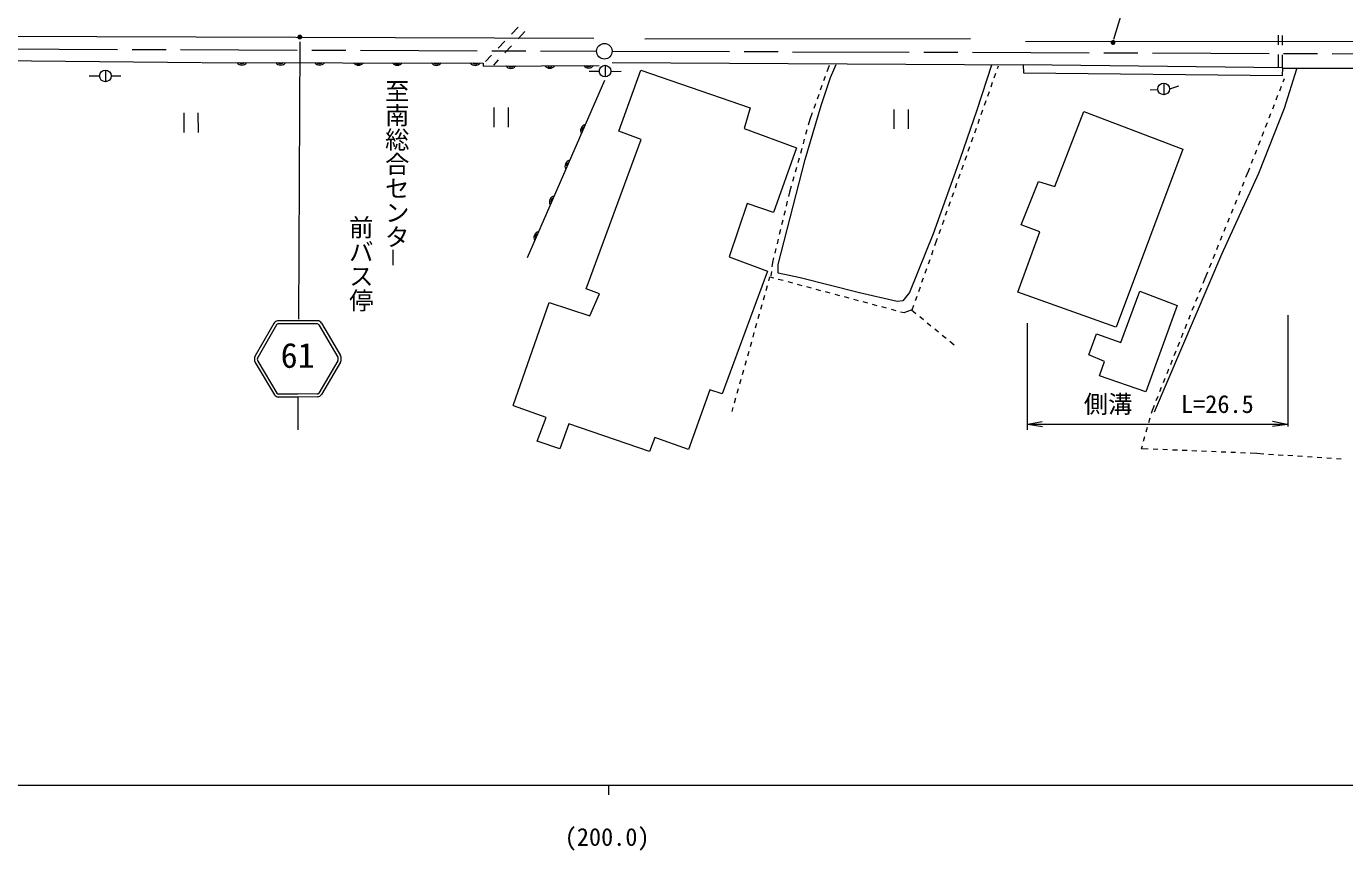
# Model space of a CAD drawing. Units: millimetres, scale not verified. Extents: x 40000 to 680000, y 20000 to 380000.
# Drawn here: x 208108 to 343700, y 198256 to 283002 of the extents above; entities that cross this region are included whole.
import ezdxf
from ezdxf.enums import TextEntityAlignment as Align

# ---------------------------------------------------------------- set-up
doc = ezdxf.new("R2010")
doc.units = ezdxf.units.MM
doc.header["$LTSCALE"] = 1000
doc.linetypes.add('CHAIN', pattern=[18.5, 12, -1.5, 3.5, -1.5])
for name, color, linetype, lineweight in [('M-BGD', 7, 'Continuous', 13), ('M-BGD-HTXT', 7, 'Continuous', 13), ('M-BMK', 2, 'CHAIN', 13), ('M-BMK-SRVR', 3, 'Continuous', 13), ('M-STR-HTXT', 7, 'Continuous', 13), ('M-STR-STRC', 7, 'Continuous', 13), ('M-TTL-BAND', 7, 'Continuous', 13)]:
    doc.layers.add(name, color=color, linetype=linetype, lineweight=lineweight)
doc.styles.add('@ＭＳ ゴシック', font='')
doc.styles.add('ＭＳ ゴシック', font='')
doc.styles.get('@ＭＳ ゴシック').set_extended_font_data('@MS Gothic')
doc.styles.get('ＭＳ ゴシック').set_extended_font_data('MS Gothic')

# ---------------------------------------------------------------- blocks, each defined once
blk = doc.blocks.new('有線柱')
at = {"color": 7, "linetype": 'Continuous', "lineweight": 13}
blk.add_line((0, 0.5), (0, -0.5), dxfattribs=at)
blk.add_circle((0, 0), 0.5, dxfattribs=at)
blk = doc.blocks.new('田')
at = {"color": 7, "linetype": 'Continuous', "lineweight": 13}
for p, q in [((-0.75, 1), (-0.75, -1)), ((0.75, -1), (0.75, 1))]:
    blk.add_line(p, q, dxfattribs=at)

msp = doc.modelspace()

# ---------------------------------------------------------------- hatches: boundary and pattern name
at = {"layer": 'M-BGD'}
for points in [[(236481, 281960, -1), (235981, 281852, -1)], [(320133, 281402, -1), (319633, 281293, -1)]]:
    msp.add_hatch(color=256, dxfattribs=at).paths.add_polyline_path(points)

# ---------------------------------------------------------------- linework, layer by layer
for p, q in [((258007, 282210), (258696, 282934)), ((259376, 282467), (258692, 281737)), ((336875, 282093), (336870, 281093)), ((337310, 281069), (337305, 282069)), ((198508, 282001), (266492, 281801)), ((256628, 280761), (257317, 281486)), ((258008, 281008), (257324, 280279)), ((271729, 281727), (305220, 281764)), ((310878, 281434), (353218, 281476)), ((190143, 279646), (226137, 279291)), ((255317, 279384), (255938, 280037)), ((256639, 279549), (256143, 279019)), ((336865, 280093), (336858, 278771)), ((337322, 278722), (337315, 280069)), ((226195, 279286), (255084, 279234)), ((255084, 279234), (255084, 278917)), ((255084, 278917), (267023, 278972)), ((266983, 278345), (266006, 278345)), ((268296, 278356), (269294, 278399)), ((268358, 279295), (310643, 279057)), ((269036, 272211), (271307, 278510)), ((271307, 278510), (282550, 274628)), ((290675, 278991), (290441, 278336)), ((290805, 277743), (291391, 279077)), ((307374, 279010), (305886, 274386)), ((307660, 277724), (307827, 278195)), ((307993, 278667), (308089, 278936)), ((310643, 279057), (310679, 278214)), ((337359, 278724), (310646, 279035)), ((310679, 278214), (337310, 277943)), ((337310, 277943), (337359, 278724)), ((337358, 278718), (356306, 278683)), ((337508, 274576), (338787, 278641)), ((215589, 277896), (214576, 277881)), ((216884, 277921), (217828, 277910)), ((267572, 277433), (259607, 259195)), ((289938, 276923), (289770, 276452)), ((289845, 274862), (290805, 277743)), ((290273, 277865), (290106, 277394)), ((307327, 276781), (307494, 277253)), ((325710, 276597), (326636, 276879)), ((337027, 276381), (337208, 276847)), ((337390, 277313), (337519, 277645)), ((289602, 275981), (289434, 275510)), ((306661, 274895), (306827, 275367)), ((306994, 275838), (307161, 276310)), ((323712, 276480), (324444, 276496)), ((336664, 275449), (336845, 275915)), ((282550, 274628), (281927, 272504)), ((288197, 269313), (289845, 274862)), ((288930, 274098), (288697, 273443)), ((289266, 275040), (289098, 274569)), ((305886, 274386), (304164, 269405)), ((306328, 273953), (306494, 274424)), ((313889, 266544), (316860, 274251)), ((316860, 274251), (327065, 270393)), ((334871, 267902), (337508, 274576)), ((335938, 273585), (336119, 274051)), ((336301, 274517), (336482, 274983)), ((288697, 273443), (288528, 272837)), ((305994, 273010), (306161, 273481)), ((335575, 272654), (335756, 273120)), ((265704, 256012), (271343, 271369)), ((271343, 271369), (269036, 272211)), ((281927, 272504), (287311, 270526)), ((288124, 271393), (287990, 270911)), ((288393, 272356), (288259, 271874)), ((305328, 271124), (305495, 271595)), ((305661, 272067), (305828, 272538)), ((334849, 270790), (335030, 271256)), ((335212, 271722), (335393, 272188)), ((287311, 270526), (284967, 263861)), ((287855, 270430), (287721, 269948)), ((304995, 270181), (305162, 270652)), ((327065, 270393), (320193, 252066)), ((334486, 269858), (334667, 270324)), ((285450, 258528), (288197, 269313)), ((287317, 268503), (287182, 268022)), ((287586, 269467), (287451, 268985)), ((304164, 269405), (301381, 261678)), ((304329, 268295), (304495, 268767)), ((304662, 269238), (304828, 269710)), ((334123, 268927), (334304, 269392)), ((287048, 267540), (286913, 267059)), ((303995, 267352), (304162, 267824)), ((331081, 259579), (334871, 267902)), ((333555, 267495), (333811, 268128)), ((333811, 268128), (333941, 268461)), ((286610, 265972), (286496, 265505)), ((286779, 266577), (286610, 265972)), ((303329, 265467), (303496, 265938)), ((303662, 266410), (303829, 266881)), ((310439, 262605), (312197, 267065)), ((312197, 267065), (313889, 266544)), ((332805, 265641), (332993, 266104)), ((333180, 266568), (333368, 267031)), ((282257, 264777), (280389, 259320)), ((284967, 263861), (282257, 264777)), ((286378, 265019), (286261, 264533)), ((302996, 264524), (303163, 264995)), ((332430, 264714), (332618, 265177)), ((285907, 263075), (285789, 262589)), ((286143, 264047), (286025, 263561)), ((302330, 262638), (302496, 263110)), ((302663, 263581), (302829, 264052)), ((331680, 262859), (331868, 263323)), ((332055, 263786), (332243, 264250)), ((285672, 262103), (285554, 261617)), ((301996, 261695), (302163, 262167)), ((310072, 255691), (312343, 261889)), ((312343, 261889), (310439, 262605)), ((331305, 261932), (331493, 262396)), ((285436, 261131), (285318, 260645)), ((301381, 261678), (298927, 255635)), ((301561, 260463), (301735, 260954)), ((301735, 260954), (301830, 261224)), ((330555, 260078), (330743, 260542)), ((330930, 261005), (331118, 261469)), ((280389, 259320), (284344, 257818)), ((284965, 259188), (284852, 258721)), ((285200, 260159), (285083, 259674)), ((300895, 258577), (301061, 259049)), ((301228, 259520), (301395, 259992)), ((324159, 243374), (331081, 259579)), ((330180, 259151), (330368, 259615)), ((284344, 257818), (279663, 245214)), ((284739, 257786), (284687, 257347)), ((284852, 258721), (284799, 258282)), ((285450, 257613), (285450, 258528)), ((300562, 257634), (300728, 258106)), ((329362, 257127), (329618, 257761)), ((329805, 258224), (329993, 258688)), ((284203, 255862), (284339, 256344)), ((284474, 256825), (284594, 257250)), ((284594, 257250), (284966, 257150)), ((287684, 257136), (285450, 257613)), ((285450, 257021), (285933, 256892)), ((286416, 256763), (286899, 256634)), ((287382, 256505), (287865, 256376)), ((293800, 255598), (287684, 257136)), ((300229, 256692), (300395, 257163)), ((329149, 256597), (329362, 257127)), ((267046, 255499), (265704, 256012)), ((266070, 253228), (267046, 255499)), ((283932, 254900), (284068, 255381)), ((288348, 256247), (288831, 256118)), ((289314, 255990), (289797, 255861)), ((290280, 255732), (290764, 255603)), ((291247, 255474), (291730, 255345)), ((292213, 255216), (292696, 255087)), ((293179, 254958), (293662, 254829)), ((297682, 254719), (293800, 255598)), ((298927, 255635), (298268, 254793)), ((299563, 254806), (299729, 255277)), ((299896, 255749), (300062, 256220)), ((320167, 252073), (310072, 255691)), ((320697, 250504), (322650, 255778)), ((322650, 255778), (326483, 254313)), ((328407, 254740), (328592, 255204)), ((328778, 255668), (328964, 256132)), ((258192, 244024), (261895, 254596)), ((261895, 254596), (266070, 253228)), ((283661, 253937), (283796, 254419)), ((294145, 254700), (294628, 254571)), ((295111, 254442), (295594, 254313)), ((296077, 254184), (296561, 254055)), ((297044, 253926), (297527, 253797)), ((298268, 254793), (297682, 254719)), ((298010, 253668), (298382, 253569)), ((298382, 253569), (299151, 253844)), ((299151, 253844), (299603, 253477)), ((299223, 253843), (299396, 254334)), ((326483, 254313), (323245, 245443)), ((328035, 253811), (328221, 254275)), ((283118, 252012), (283254, 252494)), ((283390, 252975), (283525, 253456)), ((299991, 253162), (300379, 252847)), ((300767, 252531), (301155, 252216)), ((327293, 251954), (327478, 252418)), ((327664, 252883), (327850, 253347)), ((282847, 251050), (282983, 251531)), ((301543, 251901), (301931, 251585)), ((302319, 251270), (302707, 250955)), ((317376, 249234), (318182, 251407)), ((318182, 251407), (320697, 250504)), ((326921, 251026), (327107, 251490)), ((282305, 249125), (282440, 249606)), ((282576, 250087), (282712, 250568)), ((303095, 250639), (303546, 250273)), ((326178, 249169), (326364, 249633)), ((326550, 250097), (326735, 250561)), ((282034, 248162), (282169, 248643)), ((319012, 248551), (317376, 249234)), ((318499, 247086), (319012, 248551)), ((325807, 248240), (325993, 248705)), ((281762, 247200), (281898, 247681)), ((323260, 245426), (318499, 247086)), ((325064, 246383), (325250, 246848)), ((325436, 247312), (325621, 247776)), ((278393, 245629), (276220, 239501)), ((279663, 245214), (278393, 245629)), ((281220, 245275), (281356, 245756)), ((281491, 246237), (281627, 246718)), ((324693, 245455), (324878, 245919)), ((280949, 244312), (281084, 244793)), ((324321, 244526), (324507, 244991)), ((261571, 242773), (258206, 243993)), ((260644, 240356), (261571, 242773)), ((280694, 243406), (280813, 243831)), ((323570, 242276), (323706, 242757)), ((323841, 243238), (323923, 243531)), ((323923, 243531), (324136, 244062)), ((263891, 242138), (262987, 239574)), ((272192, 239281), (263891, 242138)), ((323299, 241313), (323435, 241794)), ((262987, 239574), (260644, 240356)), ((272753, 240722), (272192, 239281)), ((276220, 239501), (272753, 240722)), ((323029, 240350), (323164, 240832)), ((322811, 239576), (322893, 239869)), ((323498, 239547), (322811, 239576)), ((324497, 239506), (323998, 239527)), ((325497, 239464), (324997, 239485)), ((326496, 239423), (325996, 239443)), ((327495, 239381), (326995, 239402)), ((328494, 239339), (327994, 239360)), ((329493, 239298), (328994, 239318)), ((330492, 239256), (329993, 239277)), ((331491, 239214), (330992, 239235)), ((332491, 239173), (331991, 239194)), ((333490, 239131), (332990, 239152)), ((334677, 239082), (333989, 239110)), ((335376, 239034), (334677, 239082)), ((336374, 238966), (335875, 239000)), ((337371, 238898), (336873, 238932)), ((338369, 238830), (337870, 238864)), ((339367, 238762), (338868, 238796)), ((340365, 238694), (339866, 238728)), ((341362, 238626), (340863, 238660)), ((342360, 238558), (341861, 238592)), ((343358, 238490), (342859, 238524))]:
    msp.add_line(p, q, dxfattribs=at)
for centre, radius, start, end in [((230268, 279654), 625, 216.767, 323.0272), ((230268, 279466), 312, 216.767, 323.0272), ((234268, 279646), 625, 216.767, 323.0272), ((234268, 279459), 312, 216.767, 323.0272), ((238268, 279639), 625, 216.767, 323.0272), ((238268, 279452), 312, 216.767, 323.0272), ((242268, 279632), 625, 216.767, 323.0272), ((242268, 279445), 312, 216.767, 323.0272), ((246268, 279625), 625, 216.767, 323.0272), ((246268, 279437), 312, 216.767, 323.0272), ((250268, 279618), 625, 216.767, 323.0272), ((250268, 279430), 312, 216.767, 323.0272), ((254268, 279611), 625, 216.767, 323.0272), ((254268, 279423), 312, 216.767, 323.0272), ((257948, 279305), 625, 217.13353, 323.39373), ((257949, 279117), 312, 217.13353, 323.39373), ((261948, 279323), 625, 217.13353, 323.39373), ((261949, 279136), 312, 217.13353, 323.39373), ((265948, 279342), 625, 217.13353, 323.39373), ((265949, 279154), 312, 217.13353, 323.39373), ((265734, 272288), 625, 103.27674, 209.53695), ((265562, 272363), 312, 103.27674, 209.53695), ((264133, 268623), 625, 103.27674, 209.53695), ((263961, 268698), 312, 103.27674, 209.53695), ((262532, 264957), 625, 103.27674, 209.53695), ((262360, 265032), 312, 103.27674, 209.53695), ((260931, 261291), 625, 103.27674, 209.53695), ((260759, 261366), 312, 103.27674, 209.53695)]:
    msp.add_arc(centre, radius, start, end, dxfattribs=at)
at = {"layer": 'M-BGD-HTXT'}
msp.add_line((245791, 260011), (245791, 258465), dxfattribs=at)
at = {"layer": 'M-BMK'}
for p, q in [((168474, 280813), (266681, 280460)), ((268423, 280460), (366394, 280125))]:
    msp.add_line(p, q, dxfattribs=at)
at = {"layer": 'M-BMK-SRVR'}
msp.add_circle((267560, 280447), 800, dxfattribs=at)
at = {"layer": 'M-STR-HTXT'}
for p, q in [((311046, 252481), (311046, 241530)), ((337845, 253315), (337845, 241861)), ((311098, 242090), (337788, 242090)), ((311102, 242086), (312596, 242370)), ((311102, 242086), (312607, 241871)), ((337780, 242073), (336273, 241870)), ((337780, 242073), (336289, 242370))]:
    msp.add_line(p, q, dxfattribs=at)
at = {"layer": 'M-STR-STRC'}
for p, q in [((319961, 281690), (332382, 322225)), ((236251, 281418), (236114, 252907)), ((233576, 252464), (231643, 249124)), ((233836, 252314), (231903, 248973)), ((238193, 252329), (240149, 249001)), ((238452, 252481), (240407, 249153)), ((231651, 248436), (233628, 245128)), ((231909, 248590), (233886, 245281)), ((240145, 248617), (238190, 245296)), ((240404, 248465), (238449, 245144)), ((236041, 244890), (236038, 241505))]:
    msp.add_line(p, q, dxfattribs=at)
for points in [[(238077, 252731), (236013, 252715), (233949, 252717)], [(238044, 252431), (236015, 252415), (233985, 252417)], [(238073, 244906), (236041, 244890), (234005, 244892)], [(238034, 245205), (236038, 245190), (234043, 245192)]]:
    msp.add_lwpolyline(points, dxfattribs=at)
for centre, radius, start, end in [((233966, 252291), 427, 92.25108, 155.97902), ((234006, 252227), 191, 96.49239, 152.91273), ((238023, 252240), 191, 27.47111, 83.89145), ((238063, 252304), 427, 24.40482, 88.13276), ((232270, 248787), 711, 151.7651, 209.62414), ((232270, 248787), 411, 151.7651, 209.62414), ((239783, 248812), 411, 330.75971, 28.61874), ((239783, 248812), 711, 330.75971, 28.61874), ((234119, 245494), 612, 216.71885, 259.30237), ((234054, 245395), 203, 213.95576, 273.11036), ((238021, 245408), 203, 267.27348, 326.42808), ((237956, 245506), 612, 281.08147, 323.665)]:
    msp.add_arc(centre, radius, start, end, dxfattribs=at)
at = {"layer": 'M-TTL-BAND'}
for p, q in [((40000, 205000), (579000, 205000)), ((268000, 205000), (268000, 204000))]:
    msp.add_line(p, q, dxfattribs=at)

# ---------------------------------------------------------------- block references
at = {"layer": 'M-BGD', "rotation": 0.08929}
for name, p, xscale, yscale in [('有線柱', (216236, 277912), 1200, 1200), ('有線柱', (267629, 278400), 1200, 1200), ('有線柱', (325090, 276569), 1200, 1200), ('田', (225047, 273098), 1000, 1000), ('田', (256936, 273654), 1000, 1000), ('田', (298095, 273469), 1000, 1000)]:
    msp.add_blockref(name, p, dxfattribs=dict(at, xscale=xscale, yscale=yscale))

# ---------------------------------------------------------------- texts
at = {"layer": 'M-BGD-HTXT', "style": '@ＭＳ ゴシック'}
msp.add_text('至南総合センタ', height=1833, rotation=270, dxfattribs=at).set_placement((247135, 277628), align=Align.TOP_LEFT)
msp.add_text('前バス停', height=1833, rotation=270, dxfattribs=at).set_placement((241058, 263592), align=Align.BOTTOM_LEFT)
at = {"layer": 'M-STR-HTXT', "style": 'ＭＳ ゴシック'}
msp.add_text('側溝\u3000\u3000L=26.5', height=1833, dxfattribs=at).set_placement((316869, 242704), align=Align.BOTTOM_LEFT)
at = {"layer": 'M-STR-STRC', "style": 'ＭＳ ゴシック'}
msp.add_text('61', height=2566, dxfattribs=at).set_placement((234265, 247125), align=Align.BOTTOM_LEFT)
at = {"layer": 'M-TTL-BAND', "style": 'ＭＳ ゴシック'}
msp.add_text('(200.0)', height=1833, dxfattribs=at).set_placement((267844, 198195), align=Align.BOTTOM_CENTER)

doc.saveas('drawing.dxf')
